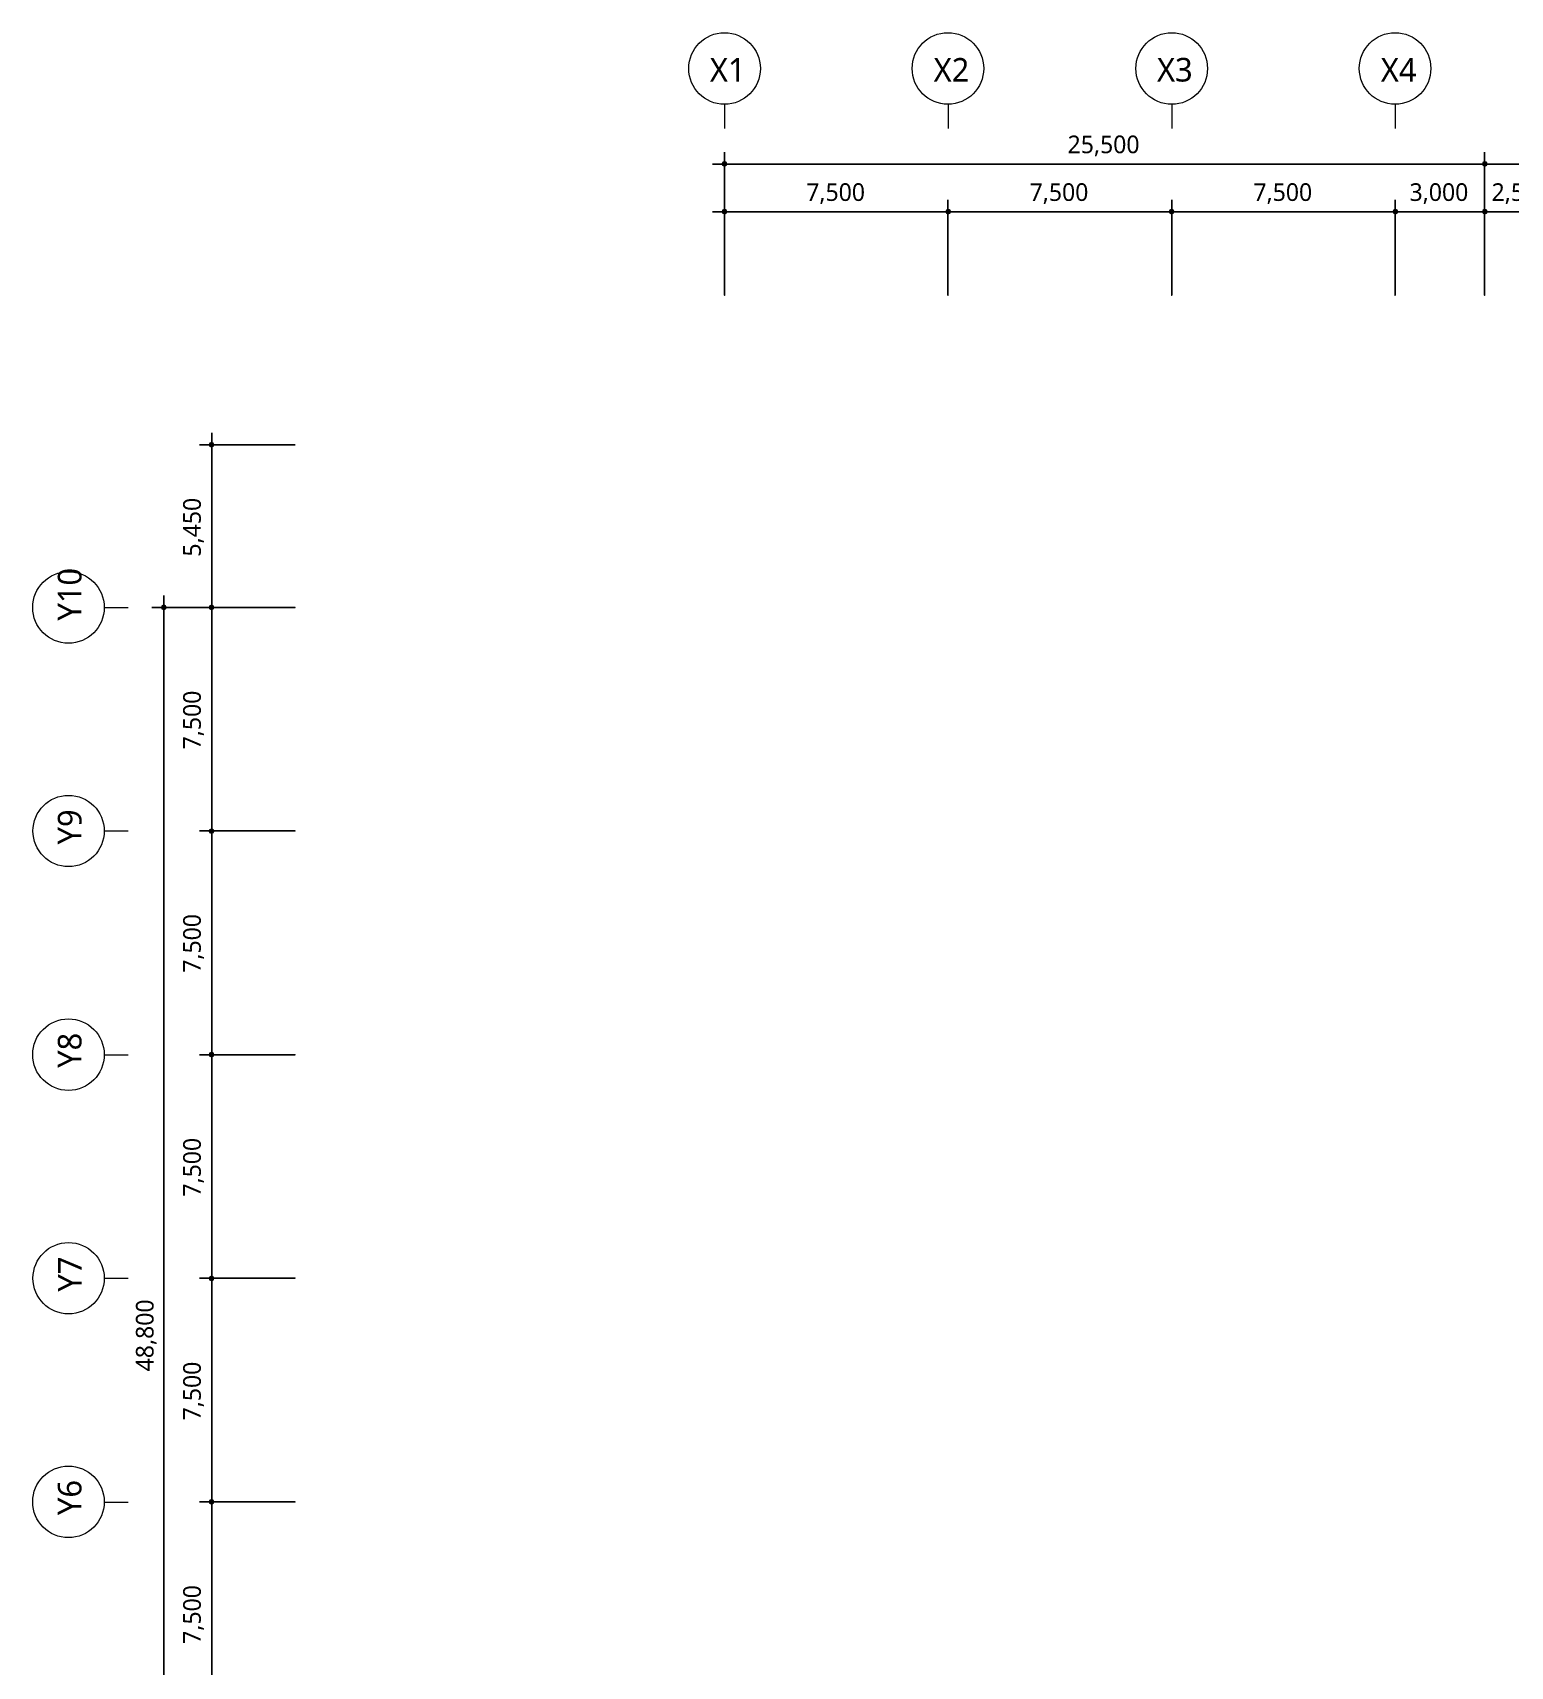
# Model space of a CAD drawing. Header units: millimetres. Extents: x -4020 to 126975, y -1911 to 106713.
# Drawn here: x -4020 to 45550, y 51910 to 106706 of the extents above; entities that cross this region are included whole.
import ezdxf

# ---------------------------------------------------------------- set-up
doc = ezdxf.new("R2010")
doc.units = ezdxf.units.MM
for name, color, linetype in [('PDF_문자', 7, 'Continuous'), ('PDF_솔리드 채우기', 7, 'Continuous'), ('PDF_형상', 7, 'Continuous')]:
    doc.layers.add(name, color=color, linetype=linetype)
doc.styles.add('PDF 맑은 고딕', font='malgun.ttf')

msp = doc.modelspace()

# ---------------------------------------------------------------- linework, layer by layer
at = {"layer": 'PDF_솔리드 채우기', "transparency": 33554559}
for points in [[(19117, 102376), (19086, 102298), (19194, 102298)], [(19086, 102298), (19117, 102236), (19194, 102298)], [(19194, 102407), (19117, 102376), (19194, 102298)], [(19117, 102236), (19194, 102205), (19194, 102298)], [(19257, 102376), (19194, 102407), (19194, 102298)], [(19288, 102298), (19257, 102376), (19194, 102298)], [(19194, 102205), (19257, 102236), (19194, 102298)], [(19257, 102236), (19288, 102298), (19194, 102298)], [(44626, 102376), (44594, 102298), (44688, 102298)], [(44626, 102376), (44594, 102298), (44688, 102298)], [(44594, 102298), (44626, 102236), (44688, 102298)], [(44594, 102298), (44626, 102236), (44688, 102298)], [(44688, 102407), (44626, 102376), (44688, 102298)], [(44688, 102407), (44626, 102376), (44688, 102298)], [(44626, 102236), (44688, 102205), (44688, 102298)], [(44626, 102236), (44688, 102205), (44688, 102298)], [(44765, 102376), (44688, 102407), (44688, 102298)], [(44765, 102376), (44688, 102407), (44688, 102298)], [(44797, 102298), (44765, 102376), (44688, 102298)], [(44797, 102298), (44765, 102376), (44688, 102298)], [(44688, 102205), (44765, 102236), (44688, 102298)], [(44765, 102236), (44797, 102298), (44688, 102298)], [(44688, 102205), (44765, 102236), (44688, 102298)], [(44765, 102236), (44797, 102298), (44688, 102298)], [(19117, 100775), (19086, 100697), (19194, 100697)], [(19086, 100697), (19117, 100635), (19194, 100697)], [(19194, 100806), (19117, 100775), (19194, 100697)], [(19117, 100635), (19194, 100604), (19194, 100697)], [(19257, 100775), (19194, 100806), (19194, 100697)], [(19288, 100697), (19257, 100775), (19194, 100697)], [(19194, 100604), (19257, 100635), (19194, 100697)], [(19257, 100635), (19288, 100697), (19194, 100697)], [(26625, 100775), (26594, 100697), (26687, 100697)], [(26625, 100775), (26594, 100697), (26687, 100697)], [(26594, 100697), (26625, 100635), (26687, 100697)], [(26594, 100697), (26625, 100635), (26687, 100697)], [(26687, 100806), (26625, 100775), (26687, 100697)], [(26687, 100806), (26625, 100775), (26687, 100697)], [(26625, 100635), (26687, 100604), (26687, 100697)], [(26625, 100635), (26687, 100604), (26687, 100697)], [(26765, 100775), (26687, 100806), (26687, 100697)], [(26765, 100775), (26687, 100806), (26687, 100697)], [(26796, 100697), (26765, 100775), (26687, 100697)], [(26796, 100697), (26765, 100775), (26687, 100697)], [(26687, 100604), (26765, 100635), (26687, 100697)], [(26765, 100635), (26796, 100697), (26687, 100697)], [(26687, 100604), (26765, 100635), (26687, 100697)], [(26765, 100635), (26796, 100697), (26687, 100697)], [(34117, 100775), (34086, 100697), (34195, 100697)], [(34117, 100775), (34086, 100697), (34195, 100697)], [(34086, 100697), (34117, 100635), (34195, 100697)], [(34086, 100697), (34117, 100635), (34195, 100697)], [(34195, 100806), (34117, 100775), (34195, 100697)], [(34195, 100806), (34117, 100775), (34195, 100697)], [(34117, 100635), (34195, 100604), (34195, 100697)], [(34117, 100635), (34195, 100604), (34195, 100697)], [(34257, 100775), (34195, 100806), (34195, 100697)], [(34257, 100775), (34195, 100806), (34195, 100697)], [(34288, 100697), (34257, 100775), (34195, 100697)], [(34288, 100697), (34257, 100775), (34195, 100697)], [(34195, 100604), (34257, 100635), (34195, 100697)], [(34257, 100635), (34288, 100697), (34195, 100697)], [(34195, 100604), (34257, 100635), (34195, 100697)], [(34257, 100635), (34288, 100697), (34195, 100697)], [(41625, 100775), (41594, 100697), (41688, 100697)], [(41625, 100775), (41594, 100697), (41688, 100697)], [(41594, 100697), (41625, 100635), (41688, 100697)], [(41594, 100697), (41625, 100635), (41688, 100697)], [(41688, 100806), (41625, 100775), (41688, 100697)], [(41688, 100806), (41625, 100775), (41688, 100697)], [(41625, 100635), (41688, 100604), (41688, 100697)], [(41625, 100635), (41688, 100604), (41688, 100697)], [(41765, 100775), (41688, 100806), (41688, 100697)], [(41765, 100775), (41688, 100806), (41688, 100697)], [(41796, 100697), (41765, 100775), (41688, 100697)], [(41796, 100697), (41765, 100775), (41688, 100697)], [(41688, 100604), (41765, 100635), (41688, 100697)], [(41765, 100635), (41796, 100697), (41688, 100697)], [(41688, 100604), (41765, 100635), (41688, 100697)], [(41765, 100635), (41796, 100697), (41688, 100697)], [(44626, 100775), (44594, 100697), (44688, 100697)], [(44626, 100775), (44594, 100697), (44688, 100697)], [(44594, 100697), (44626, 100635), (44688, 100697)], [(44594, 100697), (44626, 100635), (44688, 100697)], [(44688, 100806), (44626, 100775), (44688, 100697)], [(44688, 100806), (44626, 100775), (44688, 100697)], [(44626, 100635), (44688, 100604), (44688, 100697)], [(44626, 100635), (44688, 100604), (44688, 100697)], [(44765, 100775), (44688, 100806), (44688, 100697)], [(44765, 100775), (44688, 100806), (44688, 100697)], [(44797, 100697), (44765, 100775), (44688, 100697)], [(44797, 100697), (44765, 100775), (44688, 100697)], [(44688, 100604), (44765, 100635), (44688, 100697)], [(44765, 100635), (44797, 100697), (44688, 100697)], [(44688, 100604), (44765, 100635), (44688, 100697)], [(44765, 100635), (44797, 100697), (44688, 100697)], [(1909, 92956), (1878, 92878), (1987, 92878)], [(1878, 92878), (1909, 92816), (1987, 92878)], [(1987, 92987), (1909, 92956), (1987, 92878)], [(1909, 92816), (1987, 92785), (1987, 92878)], [(2049, 92956), (1987, 92987), (1987, 92878)], [(2080, 92878), (2049, 92956), (1987, 92878)], [(1987, 92785), (2049, 92816), (1987, 92878)], [(2049, 92816), (2080, 92878), (1987, 92878)], [(308, 87500), (277, 87422), (385, 87422)], [(277, 87422), (308, 87360), (385, 87422)], [(385, 87531), (308, 87500), (385, 87422)], [(308, 87360), (385, 87329), (385, 87422)], [(448, 87500), (385, 87531), (385, 87422)], [(479, 87422), (448, 87500), (385, 87422)], [(385, 87329), (448, 87360), (385, 87422)], [(448, 87360), (479, 87422), (385, 87422)], [(1909, 87500), (1878, 87422), (1987, 87422)], [(1909, 87500), (1878, 87422), (1987, 87422)], [(1878, 87422), (1909, 87360), (1987, 87422)], [(1878, 87422), (1909, 87360), (1987, 87422)], [(1987, 87531), (1909, 87500), (1987, 87422)], [(1987, 87531), (1909, 87500), (1987, 87422)], [(1909, 87360), (1987, 87329), (1987, 87422)], [(1909, 87360), (1987, 87329), (1987, 87422)], [(2049, 87500), (1987, 87531), (1987, 87422)], [(2049, 87500), (1987, 87531), (1987, 87422)], [(2080, 87422), (2049, 87500), (1987, 87422)], [(2080, 87422), (2049, 87500), (1987, 87422)], [(1987, 87329), (2049, 87360), (1987, 87422)], [(2049, 87360), (2080, 87422), (1987, 87422)], [(1987, 87329), (2049, 87360), (1987, 87422)], [(2049, 87360), (2080, 87422), (1987, 87422)], [(1987, 80023), (1909, 79991), (1987, 79929)], [(1987, 80023), (1909, 79991), (1987, 79929)], [(2049, 79991), (1987, 80023), (1987, 79929)], [(2049, 79991), (1987, 80023), (1987, 79929)], [(1909, 79991), (1878, 79929), (1987, 79929)], [(1909, 79991), (1878, 79929), (1987, 79929)], [(1878, 79929), (1909, 79852), (1987, 79929)], [(1878, 79929), (1909, 79852), (1987, 79929)], [(1909, 79852), (1987, 79836), (1987, 79929)], [(1909, 79852), (1987, 79836), (1987, 79929)], [(2080, 79929), (2049, 79991), (1987, 79929)], [(2080, 79929), (2049, 79991), (1987, 79929)], [(1987, 79836), (2049, 79852), (1987, 79929)], [(2049, 79852), (2080, 79929), (1987, 79929)], [(1987, 79836), (2049, 79852), (1987, 79929)], [(2049, 79852), (2080, 79929), (1987, 79929)], [(1909, 72499), (1878, 72421), (1987, 72421)], [(1909, 72499), (1878, 72421), (1987, 72421)], [(1878, 72421), (1909, 72359), (1987, 72421)], [(1878, 72421), (1909, 72359), (1987, 72421)], [(1987, 72530), (1909, 72499), (1987, 72421)], [(1987, 72530), (1909, 72499), (1987, 72421)], [(1909, 72359), (1987, 72328), (1987, 72421)], [(1909, 72359), (1987, 72328), (1987, 72421)], [(2049, 72499), (1987, 72530), (1987, 72421)], [(2049, 72499), (1987, 72530), (1987, 72421)], [(2080, 72421), (2049, 72499), (1987, 72421)], [(2080, 72421), (2049, 72499), (1987, 72421)], [(1987, 72328), (2049, 72359), (1987, 72421)], [(2049, 72359), (2080, 72421), (1987, 72421)], [(1987, 72328), (2049, 72359), (1987, 72421)], [(2049, 72359), (2080, 72421), (1987, 72421)], [(1909, 64991), (1878, 64929), (1987, 64929)], [(1909, 64991), (1878, 64929), (1987, 64929)], [(1878, 64929), (1909, 64851), (1987, 64929)], [(1878, 64929), (1909, 64851), (1987, 64929)], [(1987, 65022), (1909, 64991), (1987, 64929)], [(1987, 65022), (1909, 64991), (1987, 64929)], [(1909, 64851), (1987, 64820), (1987, 64929)], [(1909, 64851), (1987, 64820), (1987, 64929)], [(2049, 64991), (1987, 65022), (1987, 64929)], [(2049, 64991), (1987, 65022), (1987, 64929)], [(2080, 64929), (2049, 64991), (1987, 64929)], [(2080, 64929), (2049, 64991), (1987, 64929)], [(1987, 64820), (2049, 64851), (1987, 64929)], [(2049, 64851), (2080, 64929), (1987, 64929)], [(1987, 64820), (2049, 64851), (1987, 64929)], [(2049, 64851), (2080, 64929), (1987, 64929)], [(1909, 57498), (1878, 57421), (1987, 57421)], [(1909, 57498), (1878, 57421), (1987, 57421)], [(1878, 57421), (1909, 57358), (1987, 57421)], [(1878, 57421), (1909, 57358), (1987, 57421)], [(1987, 57529), (1909, 57498), (1987, 57421)], [(1987, 57529), (1909, 57498), (1987, 57421)], [(1909, 57358), (1987, 57327), (1987, 57421)], [(1909, 57358), (1987, 57327), (1987, 57421)], [(2049, 57498), (1987, 57529), (1987, 57421)], [(2049, 57498), (1987, 57529), (1987, 57421)], [(2080, 57421), (2049, 57498), (1987, 57421)], [(2080, 57421), (2049, 57498), (1987, 57421)], [(1987, 57327), (2049, 57358), (1987, 57421)], [(2049, 57358), (2080, 57421), (1987, 57421)], [(1987, 57327), (2049, 57358), (1987, 57421)], [(2049, 57358), (2080, 57421), (1987, 57421)]]:
    msp.add_solid(points, dxfattribs=at)
at = {"layer": 'PDF_형상', "lineweight": 5}
for points in [[(19194, 104303), (19194, 103495)], [(26687, 104303), (26687, 103495)], [(34195, 104303), (34195, 103495)], [(41688, 104303), (41688, 103495)], [(-1620, 87422), (-812, 87422)], [(-1620, 79929), (-812, 79929)], [(-1620, 72421), (-812, 72421)], [(-1620, 64929), (-812, 64929)], [(-1620, 57421), (-812, 57421)]]:
    msp.add_lwpolyline(points, dxfattribs=at)
at = {"layer": 'PDF_형상', "color": 1, "lineweight": 25}
msp.add_lwpolyline([(19193, 102702), (19193, 97899), (19193, 101101)], dxfattribs=at)
at = {"layer": 'PDF_형상', "lineweight": 25}
for points in [[(44685, 102702), (44685, 97899), (44685, 101101), (44685, 97899)], [(1582, 87423), (4784, 87423)], [(1582, 79930), (4784, 79930)], [(1582, 72423), (4784, 72423)], [(1582, 64930), (4784, 64930)], [(1582, 57423), (4784, 57423)]]:
    msp.add_lwpolyline(points, close=True, dxfattribs=at)
for points in [[(45089, 102298), (18789, 102298)], [(49582, 102298), (44281, 102298)], [(18789, 100697), (27089, 100697)], [(26281, 100697), (34582, 100697)], [(33789, 100697), (42089, 100697)], [(41281, 100697), (45089, 100697)], [(44281, 100697), (47592, 100697)], [(1986, 93283), (1986, 87034)], [(4784, 92879), (1582, 92879)], [(385, 87827), (385, 38226)], [(1986, 79526), (1986, 87827)], [(4317, 87423), (-19, 87423)], [(1986, 72034), (1986, 80335)], [(1986, 64526), (1986, 72827)], [(1986, 57034), (1986, 65335)], [(1986, 49526), (1986, 57827)]]:
    msp.add_lwpolyline(points, dxfattribs=at)
at = {"layer": 'PDF_형상', "color": 1, "lineweight": 25}
for points in [[(26685, 101101), (26685, 97899)], [(34193, 101101), (34193, 97899)], [(41685, 101101), (41685, 97899)]]:
    msp.add_lwpolyline(points, close=True, dxfattribs=at)
at = {"layer": 'PDF_형상', "lineweight": 5}
for centre, radius in [((19190, 105504), 1201), ((26684, 105506), 1200), ((34191, 105504), 1201), ((41684, 105506), 1200), ((-2820, 87427), 1200), ((-2815, 79929), 1196), ((-2820, 72427), 1200), ((-2815, 64928), 1196), ((-2820, 57426), 1200)]:
    msp.add_circle(centre, radius, dxfattribs=at)

# ---------------------------------------------------------------- texts
at = {"layer": 'PDF_문자', "attachment_point": 4, "style": 'PDF 맑은 고딕'}
for s, insert, char_height in [('X1', (18698, 105458), 793.3), ('X2', (26205, 105458), 793.3), ('X3', (33698, 105458), 793.3), ('X4', (41206, 105458), 793.3), ('25,500', (30698, 102906), 592.2), ('7,500', (21930, 101305), 592.2), ('7,500', (29423, 101305), 592.2), ('7,500', (36931, 101305), 592.2), ('3,000', (42169, 101305), 592.2), ('2,500 2,000', (44921, 101305), 592.15)]:
    msp.add_mtext(s, dxfattribs=dict(at, insert=insert, char_height=char_height))
at = {"layer": 'PDF_문자', "attachment_point": 4, "rotation": 90, "style": 'PDF 맑은 고딕'}
for s, insert, char_height in [('5,450', (1378, 89132), 592.2), ('Y10', (-2774, 86987), 793.3), ('7,500', (1378, 82665), 592.2), ('Y9', (-2774, 79478), 793.3), ('7,500', (1378, 75172), 592.2), ('Y8', (-2774, 71985), 793.3), ('7,500', (1378, 67664), 592.2), ('Y7', (-2774, 64478), 793.3), ('48,800', (-207, 61804), 592.2), ('7,500', (1378, 60157), 592.2), ('Y6', (-2774, 56985), 793.3), ('7,500', (1378, 52663), 592.2)]:
    msp.add_mtext(s, dxfattribs=dict(at, insert=insert, char_height=char_height))

doc.saveas('drawing.dxf')
